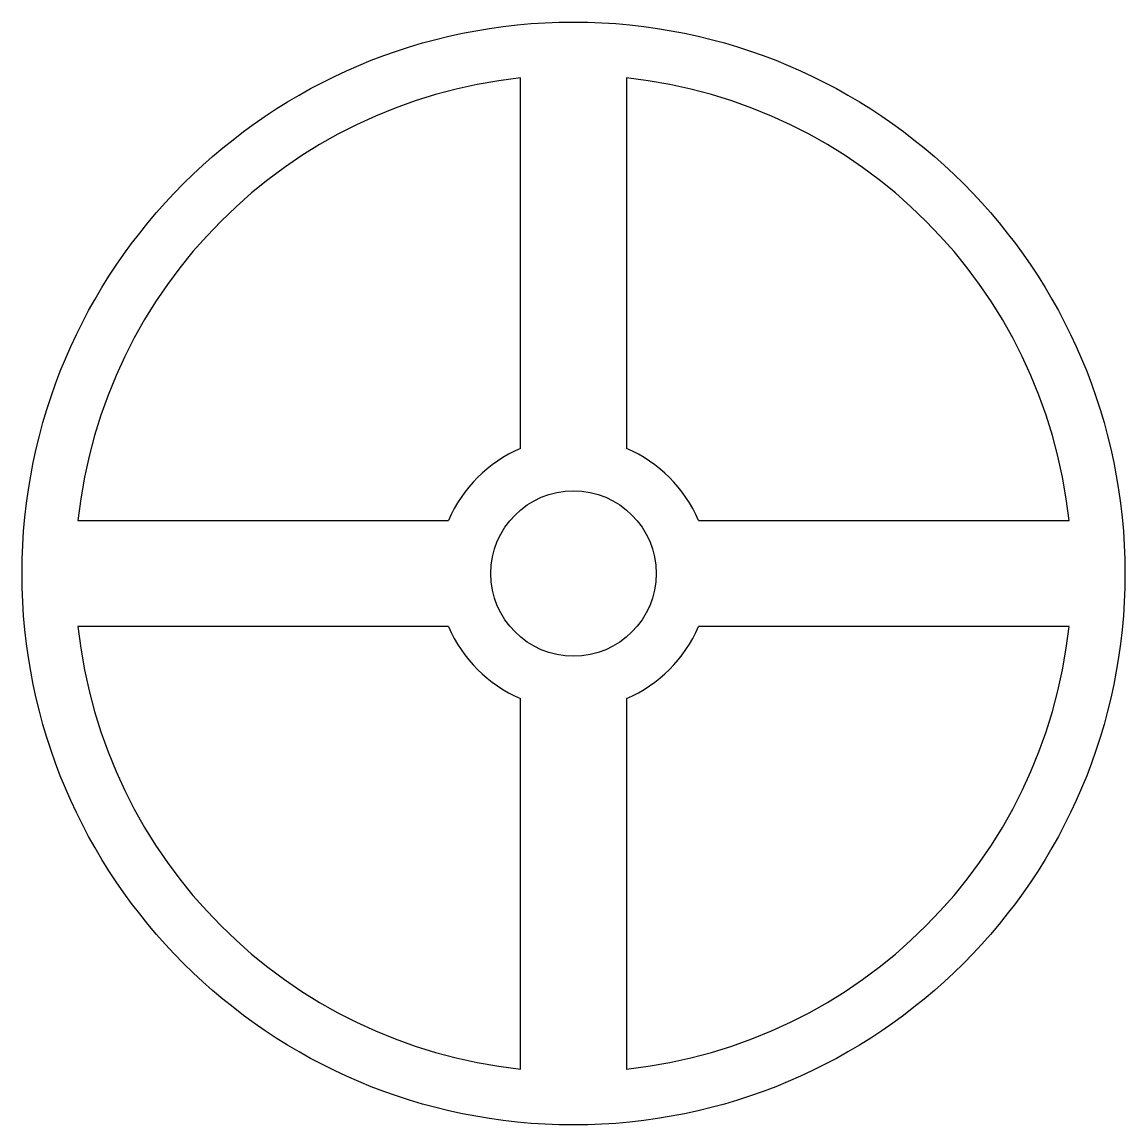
# Model space of a CAD drawing. Header units: inches. Extents: x -1.3 to 1.3, y -1.3 to 1.3.
import ezdxf

# ---------------------------------------------------------------- set-up
doc = ezdxf.new("R2010")
doc.units = ezdxf.units.IN
doc.header["$MEASUREMENT"] = 0

msp = doc.modelspace()

# ---------------------------------------------------------------- linework, layer by layer
at = {"color": 7, "linetype": 'Continuous', "lineweight": 25}
for p, q in [((-0.125, 0.2946), (-0.125, 1.1683)), ((0.125, 1.1683), (0.125, 0.2946)), ((-1.1683, 0.125), (-0.2946, 0.125)), ((0.2946, 0.125), (1.1683, 0.125)), ((-0.2946, -0.125), (-1.1683, -0.125)), ((1.1683, -0.125), (0.2946, -0.125)), ((-0.125, -1.1683), (-0.125, -0.2946)), ((0.125, -0.2946), (0.125, -1.1683))]:
    msp.add_line(p, q, dxfattribs=at)
for radius in [1.3, 0.195]:
    msp.add_circle((0, 0), radius, dxfattribs=at)
for radius, start, end in [(1.175, 96.1069, 173.8931), (1.175, 6.1069, 83.8931), (0.32, 112.9934, 157.0066), (0.32, 22.9934, 67.0066), (1.175, 186.1069, 263.8931), (0.32, 202.9934, 247.0066), (0.32, 292.9934, 337.0066), (1.175, 276.1069, 353.8931)]:
    msp.add_arc((0, 0), radius, start, end, dxfattribs=at)

doc.saveas('drawing.dxf')
